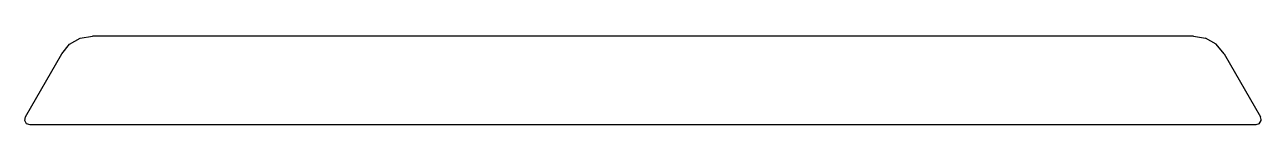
# Model space of a CAD drawing. Header units: centimetres. Extents: x 1.81 to 8.63, y 0.36 to 0.85.
import ezdxf

# ---------------------------------------------------------------- set-up
doc = ezdxf.new("R2010")
doc.units = ezdxf.units.CM
doc.header["$MEASUREMENT"] = 0

msp = doc.modelspace()

# ---------------------------------------------------------------- linework, layer by layer
for p, q in [((2.0531, 0.7994, 0.025), (2.1117, 0.8332, 0.025)), ((2.1117, 0.8332, -0.125), (2.1784, 0.845, -0.125)), ((2.1117, 0.8332, 0.025), (2.1117, 0.8332, -0.125)), ((2.1784, 0.845, 0.025), (2.1784, 0.845, -0.125)), ((8.2546, 0.845, 0.025), (2.1784, 0.845, 0.025)), ((8.2546, 0.845, -0.125), (8.2546, 0.845, 0.025)), ((8.2546, 0.845, 0.025), (8.3213, 0.8332, 0.025)), ((8.2546, 0.845, 0.025), (8.2546, 0.845, -0.125)), ((8.38, 0.7994, 0.025), (8.3213, 0.8332, 0.025)), ((2.0095, 0.7475, -0.125), (2.0531, 0.7994, -0.125)), ((8.38, 0.7994, 0.025), (8.38, 0.7994, -0.125)), ((8.4235, 0.7475, 0.025), (8.38, 0.7994, 0.025)), ((1.8089, 0.4, -0.125), (2.0095, 0.7475, -0.125)), ((2.0095, 0.7475, -0.125), (2.0095, 0.7475, 0.025)), ((2.0095, 0.7475, 0.025), (2.0095, 0.7475, -0.125)), ((8.4235, 0.7475, 0.025), (8.4235, 0.7475, -0.125)), ((8.4235, 0.7475, -0.125), (8.4235, 0.7475, 0.025)), ((8.4235, 0.7475, 0.025), (8.6241, 0.4, 0.025)), ((1.8053, 0.3798, -0.125), (1.8089, 0.4, -0.125)), ((1.8156, 0.362, -0.125), (1.8053, 0.3798, -0.125)), ((1.8089, 0.4, 0.025), (1.8089, 0.4, -0.125)), ((1.8349, 0.355, -0.125), (1.8156, 0.362, -0.125)), ((1.8156, 0.362, -0.125), (1.8156, 0.362, 0.025)), ((8.5982, 0.355, 0.025), (1.8349, 0.355, 0.025)), ((1.8349, 0.355, 0.025), (1.8349, 0.355, -0.125)), ((1.8349, 0.355, -0.125), (1.8349, 0.355, 0.025)), ((8.6174, 0.362, -0.125), (8.5982, 0.355, -0.125)), ((8.5982, 0.355, 0.025), (8.5982, 0.355, -0.125)), ((8.6174, 0.362, -0.125), (8.6277, 0.3798, -0.125)), ((8.6174, 0.362, 0.025), (8.6174, 0.362, -0.125)), ((8.6282, 0.385, 0.025), (8.6241, 0.4, 0.025)), ((8.6241, 0.4, -0.125), (8.6241, 0.4, 0.025)), ((8.6277, 0.3798, 0.025), (8.6282, 0.385, 0.025)), ((8.6282, 0.385, -0.125), (8.6282, 0.385, 0.025))]:
    msp.add_line(p, q)

doc.saveas('drawing.dxf')
